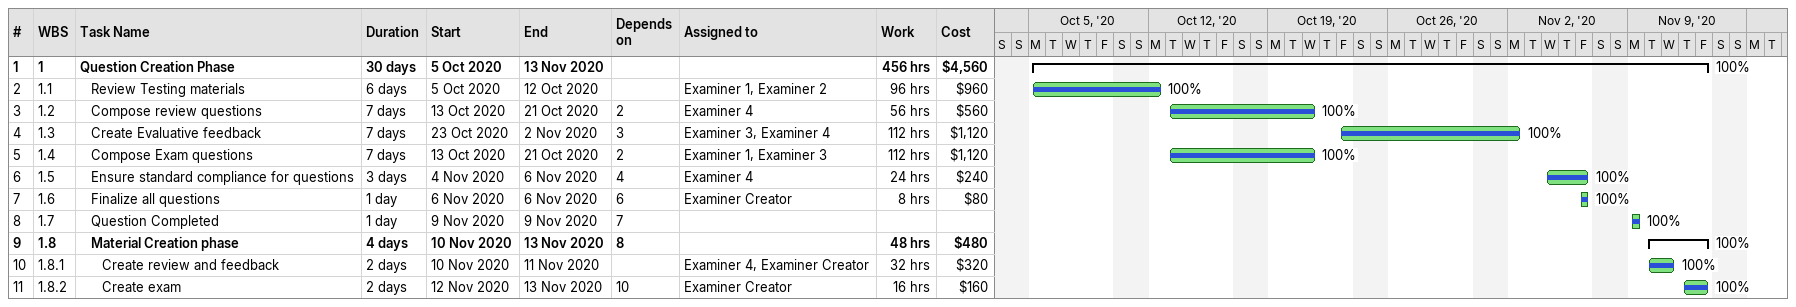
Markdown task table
| ID | WBS | Task | Duration | Start | Finish | Predecessors | Resources | % complete | Work (h) | Cost ($) |
|---|---|---|---|---|---|---|---|---|---|---|
| 1 | 1 | **Question Creation Phase** | 30d | 2020-10-05 | 2020-11-13 |  |  | 100 | 456 | 4560 |
| 2 | 1.1 | Review Testing materials | 6d | 2020-10-05 | 2020-10-12 |  | Examiner 1, Examiner 2 | 100 | 96 | 960 |
| 3 | 1.2 | Compose review questions | 7d | 2020-10-13 | 2020-10-21 | 2 | Examiner 4 | 100 | 56 | 560 |
| 4 | 1.3 | Create Evaluative feedback | 7d | 2020-10-23 | 2020-11-02 | 3 | Examiner 3, Examiner 4 | 100 | 112 | 1120 |
| 5 | 1.4 | Compose Exam questions | 7d | 2020-10-13 | 2020-10-21 | 2 | Examiner 1, Examiner 3 | 100 | 112 | 1120 |
| 6 | 1.5 | Ensure standard compliance for questions | 3d | 2020-11-04 | 2020-11-06 | 4 | Examiner 4 | 100 | 24 | 240 |
| 7 | 1.6 | Finalize all questions | 1d | 2020-11-06 | 2020-11-06 | 6 | Examiner Creator | 100 | 8 | 80 |
| 8 | 1.7 | Question Completed | 1d | 2020-11-09 | 2020-11-09 | 7 |  | 100 |  |  |
| 9 | 1.8 | **Material Creation phase** | 4d | 2020-11-10 | 2020-11-13 | 8 |  | 100 | 48 | 480 |
| 10 | 1.8.1 | Create review and feedback | 2d | 2020-11-10 | 2020-11-11 |  | Examiner 4, Examiner Creator | 100 | 32 | 320 |
| 11 | 1.8.2 | Create exam | 2d | 2020-11-12 | 2020-11-13 | 10 | Examiner Creator | 100 | 16 | 160 |
